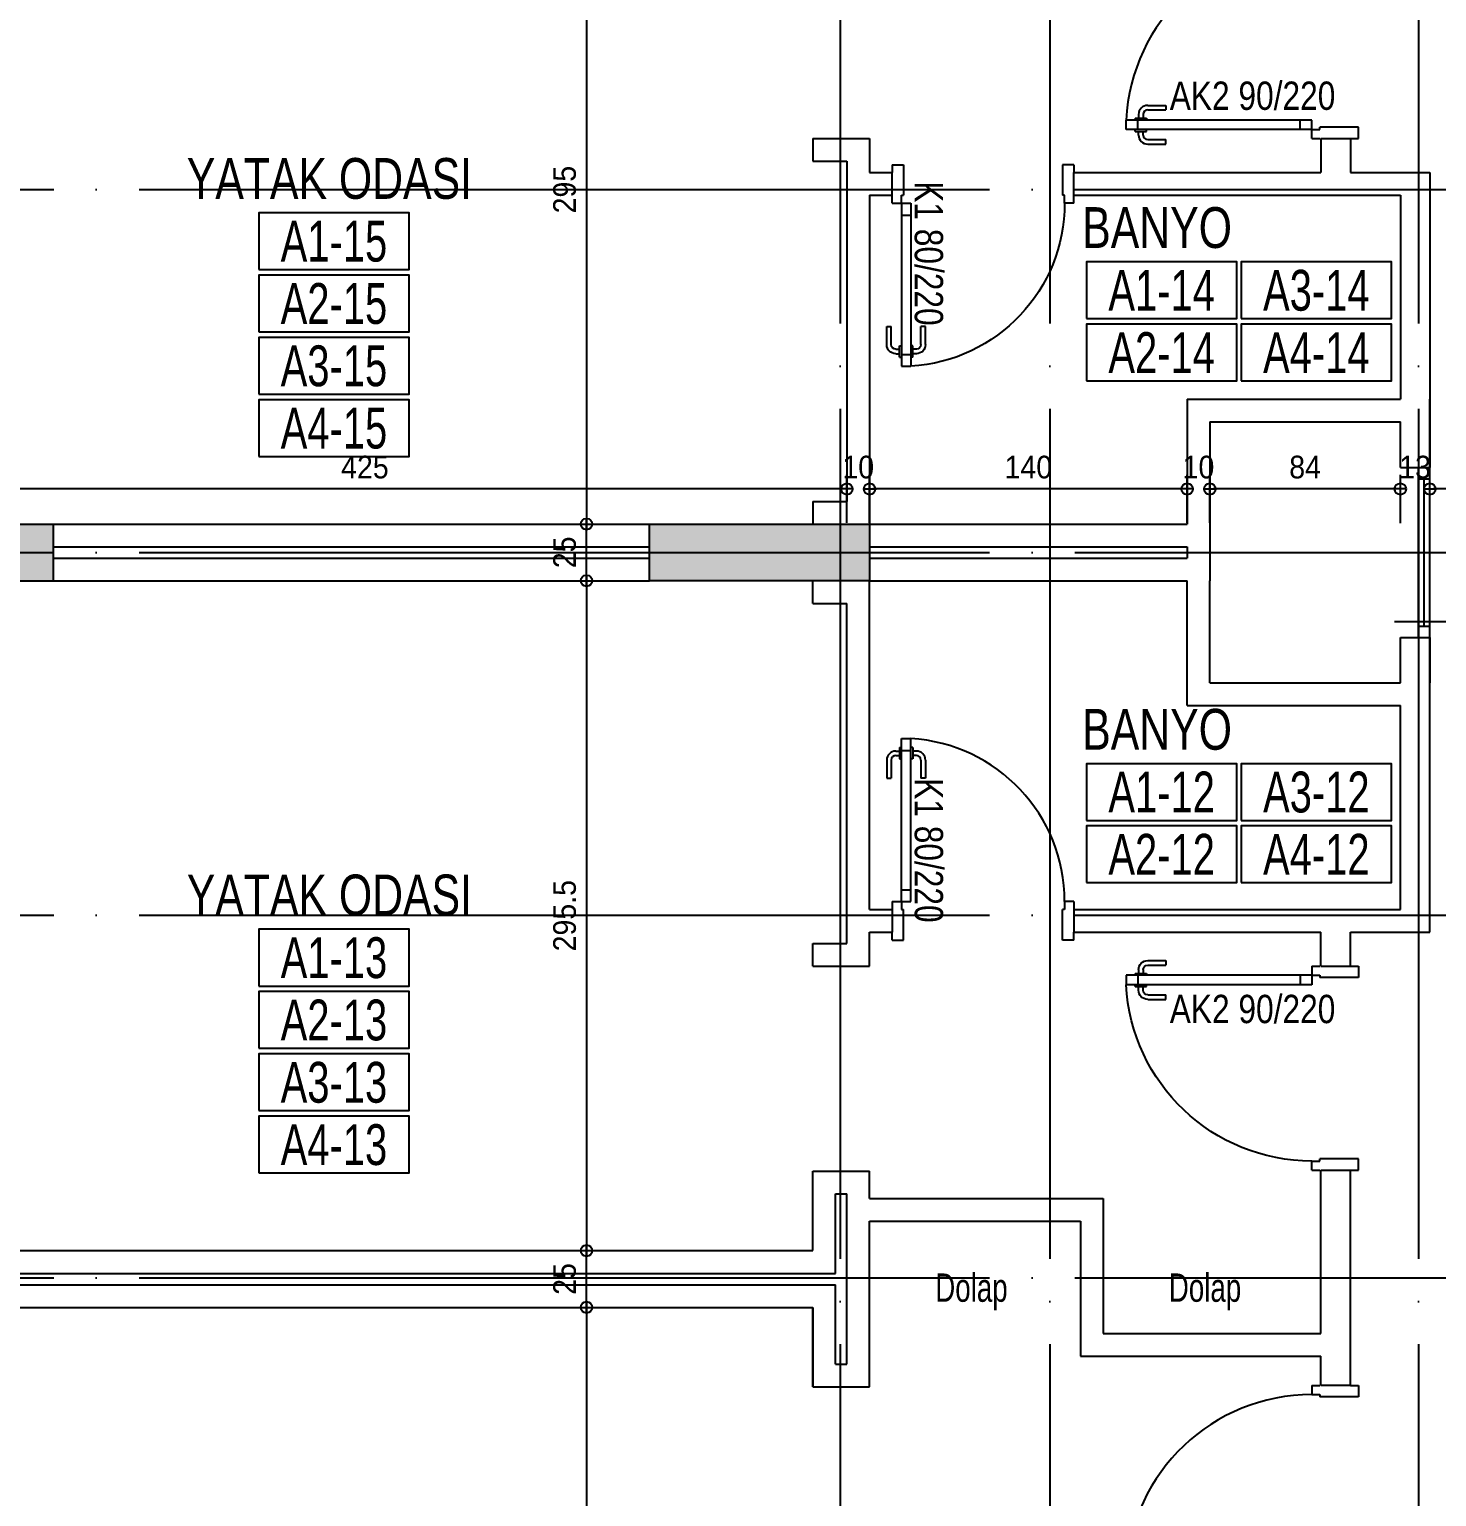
# Model space of a CAD drawing. Extents: x 460786 to 545292, y 30998 to 41694.
# Drawn here: x 469320 to 469941, y 38791 to 39438 of the extents above; entities that cross this region are included whole.
import ezdxf
from ezdxf.enums import TextEntityAlignment as Align

# ---------------------------------------------------------------- set-up
doc = ezdxf.new("R2010")
doc.units = 0
doc.header["$LTSCALE"] = 50
doc.header["$MEASUREMENT"] = 0
doc.header["$PDMODE"] = 35
doc.linetypes.add('DASHDOT', pattern=[5.5, 5, -0.25, 0, -0.25])
doc.layers.get('0').update_dxf_attribs({"linetype": 'CONTINUOUS'})
doc.layers.get('Defpoints').update_dxf_attribs({"linetype": 'CONTINUOUS'})
for name, color, linetype in [('A-Aks Dikey', 12, 'DASHDOT'), ('A-Aks Yatay', 12, 'DASHDOT'), ('A-Betonarme', 6, 'CONTINUOUS'), ('A-Cam', 160, 'CONTINUOUS'), ('A-Duvar', 7, 'CONTINUOUS'), ('A-Kapı', 2, 'CONTINUOUS'), ('A-mahal adi', 1, 'CONTINUOUS'), ('A-mahal no', 4, 'CONTINUOUS'), ('A-Olcu  IC Yatay', 8, 'CONTINUOUS'), ('A-Olcu Ic Dikey', 8, 'CONTINUOUS'), ('A-Poz-Kapı', 4, 'CONTINUOUS'), ('A-Tarama 1', 9, 'CONTINUOUS'), ('A-Yazı 2', 205, 'CONTINUOUS')]:
    doc.layers.add(name, color=color, linetype=linetype)
doc.styles.add('blkan', font='arial.ttf', dxfattribs={"width": 0.9, "height": 12.5})
doc.styles.get("Standard").update_dxf_attribs({"font": 'arial.ttf', "width": 0.9})
doc.dimstyles.new('EXIT', dxfattribs={"dimscale": 50, "dimtxt": 0.23, "dimasz": 0.03, "dimexe": 0.125, "dimexo": 0.5, "dimgap": 0.09, "dimtad": 1, "dimzin": 1, "dimdsep": 46, "dimtxsty": 'Standard', "dimblk": 'TICK', "dimcen": 0.2, "dimadec": 0, "dimazin": 0, "dimtfac": 1, "dimtix": 1, "dimtofl": 0, "dimtmove": 2, "dimatfit": 3, "dimldrblk": 'TICK', "dimfxl": 1, "dimtolj": 1, "dimtzin": 1, "dimarcsym": 0})

# ---------------------------------------------------------------- blocks, each defined once
blk = doc.blocks.new('kapı L 80p 10')
at = {"ltscale": 20}
for p, q in [((3.2, 71.38), (4, 71.38)), ((3.2, 71.38), (3.2, 66.38)), ((4, 75.38), (8.2, 75.38)), ((4, 3.5), (4, 75.38)), ((8.2, 3.5), (8.2, 75.38)), ((9, 71.38), (8.2, 71.38)), ((9, 71.38), (9, 66.38)), ((-2.45, 65.88), (-2.45, 57.88)), ((-0.45, 65.88), (-0.45, 57.88)), ((1.55, 69.88), (3.2, 69.88)), ((1.55, 67.88), (3.2, 67.88)), ((3.2, 66.38), (4, 66.38)), ((3.2, 66.38), (4, 66.38)), ((4, 70.17), (8.2, 70.17)), ((9, 66.38), (8.2, 66.38)), ((10.65, 69.88), (9, 69.88)), ((10.65, 67.88), (9, 67.88)), ((12.65, 65.88), (12.65, 57.88)), ((14.65, 65.88), (14.65, 57.88)), ((-2.45, 57.88), (-0.45, 57.88)), ((14.65, 57.88), (12.65, 57.88)), ((4, 8.71), (8.2, 8.71)), ((0, 3.5), (4, 3.5)), ((0, 3.5), (0, 0)), ((4, 3.5), (8.2, 3.5)), ((4, 3.5), (4, 0)), ((80, 3.5), (76, 3.5)), ((76, 3.5), (76, 0)), ((80, 3.5), (80, 0)), ((4, 0), (5, 0)), ((5, -13.5), (5, 0)), ((75, -13.5), (75, 0)), ((76, 0), (75, 0)), ((0, -13.5), (0, -10)), ((80, -13.5), (80, -10)), ((0, -13.5), (5, -13.5)), ((80, -13.5), (75, -13.5))]:
    blk.add_line(p, q, dxfattribs=at)
blk.add_arc((4, 3.5), 72, 360, 86.65585)
for centre, radius, start, end in [((1.55, 65.88), 4, 90, 180), ((1.55, 65.88), 2, 90, 180), ((10.65, 65.88), 4, 0, 90), ((10.65, 65.88), 2, 0, 90)]:
    blk.add_arc(centre, radius, start, end, dxfattribs=at)
at = {"layer": 'A-Poz-Kapı', "width": 0.8}
blk.add_attdef('POZNO', (30.17, -9.96), '', height=12.5, rotation=90, dxfattribs=at)
blk = doc.blocks.new('kapı L 90p 13.5')
at = {"ltscale": 20}
for p, q in [((4, 80.39), (8.2, 80.39)), ((4, -1.5), (4, 80.39)), ((8.2, -1.5), (8.2, 80.39)), ((1.55, 74.89), (3.2, 74.89)), ((1.55, 72.89), (3.2, 72.89)), ((3.2, 76.39), (4, 76.39)), ((3.2, 76.39), (3.2, 71.39)), ((3.2, 71.39), (4, 71.39)), ((3.2, 71.39), (4, 71.39)), ((4, 75.19), (8.2, 75.19)), ((9, 76.39), (8.2, 76.39)), ((9, 71.39), (8.2, 71.39)), ((9, 76.39), (9, 71.39)), ((10.65, 74.89), (9, 74.89)), ((10.65, 72.89), (9, 72.89)), ((-2.45, 70.89), (-2.45, 62.89)), ((-0.45, 70.89), (-0.45, 62.89)), ((12.65, 70.89), (12.65, 62.89)), ((14.65, 70.89), (14.65, 62.89)), ((-2.45, 62.89), (-0.45, 62.89)), ((14.65, 62.89), (12.65, 62.89)), ((4, 3.71), (8.2, 3.71)), ((0, -1.5), (4, -1.5)), ((0, -1.5), (0, -5)), ((4, -1.5), (8.2, -1.5)), ((4, -1.5), (4, -5)), ((4, -5), (5, -5)), ((5, -22), (5, -5)), ((85, -22), (85, -5)), ((86, -5), (85, -5)), ((90, -1.5), (86, -1.5)), ((86, -1.5), (86, -5)), ((90, -1.5), (90, -5))]:
    blk.add_line(p, q, dxfattribs=at)
for p, q in [((0, -18.5), (0, -22)), ((90, -18.5), (90, -22)), ((0, -22), (5, -22)), ((90, -22), (85, -22))]:
    blk.add_line(p, q)
blk.add_arc((4, -1.5), 82, 0, 87.06405)
for centre, radius, start, end in [((1.55, 70.89), 4, 90, 180), ((1.55, 70.89), 2, 90, 180), ((10.65, 70.89), 4, 0, 90), ((10.65, 70.89), 2, 0, 90)]:
    blk.add_arc(centre, radius, start, end, dxfattribs=at)
at = {"layer": 'A-Poz-Kapı', "width": 0.8}
blk.add_attdef('POZNO', (25, -18.46), '', height=12.5, rotation=90, dxfattribs=at)
blk = doc.blocks.new('mahal adı')
at = {"layer": 'A-mahal no'}
blk.add_lwpolyline([(-75.6, -73.4), (89.9, -73.4), (89.9, -10.9), (-75.6, -10.9)], close=True, dxfattribs=at)
at = {"layer": 'A-mahal adi', "width": 0.75}
for p in [(2.1, 88.8), (2.1, 27)]:
    blk.add_attdef('MAHALADI', text='', height=45, dxfattribs=at).set_placement(p, align=Align.MIDDLE_CENTER)
at = {"layer": 'A-mahal no', "width": 0.7}
blk.add_attdef('MAHALNO', text='', height=45, dxfattribs=at).set_placement((7.1, -42.1), align=Align.MIDDLE_CENTER)
blk = doc.blocks.new('TICK', base_point=(53.7, 38.06))
blk.add_line((55.37, 38.06), (52.04, 38.06))
blk.add_circle((53.7, 38.06), 1.67)
blk = doc.blocks.new('*D807')
at = {"layer": 'A-Olcu Ic Dikey', "color": 0, "lineweight": -2, "transparency": 16777216}
for p, q in [((469550.7444, 39515.00245), (469571.9944, 39515.00245)), ((469565.7444, 39513.50245), (469565.7444, 39221.50245)), ((469550.7444, 39220.00245), (469571.9944, 39220.00245))]:
    blk.add_line(p, q, dxfattribs=at)
at = {"layer": 'Defpoints', "color": 0, "transparency": 16777216}
for p in [(469525.7444, 39515.00245), (469525.7444, 39220.00245), (469565.7444, 39220.00245)]:
    blk.add_point(p, dxfattribs=at)
at = {"layer": 'A-Olcu Ic Dikey', "color": 0, "lineweight": -2, "transparency": 16777216, "xscale": 1.5, "yscale": 1.5, "zscale": 1.5}
for p, rotation in [((469565.7444, 39515.00245), 90), ((469565.7444, 39220.00245), 270)]:
    blk.add_blockref('TICK', p, dxfattribs=dict(at, rotation=rotation))
at = {"layer": 'A-Olcu Ic Dikey', "color": 0, "transparency": 16777216, "insert": (469556.13867, 39367.50245), "char_height": 10, "attachment_point": 5, "rotation": 90}
blk.add_mtext('\\A1;295', dxfattribs=at)
blk = doc.blocks.new('*D808')
at = {"layer": 'A-Olcu Ic Dikey', "color": 0, "lineweight": -2, "transparency": 16777216}
for p, q in [((469550.7444, 39220.00245), (469571.9944, 39220.00245)), ((469565.7444, 39196.50245), (469565.7444, 39218.50245)), ((469550.7444, 39195.00245), (469571.9944, 39195.00245))]:
    blk.add_line(p, q, dxfattribs=at)
at = {"layer": 'Defpoints', "color": 0, "transparency": 16777216}
for p in [(469525.7444, 39220.00245), (469565.7444, 39220.00245), (469525.7444, 39195.00245)]:
    blk.add_point(p, dxfattribs=at)
at = {"layer": 'A-Olcu Ic Dikey', "color": 0, "lineweight": -2, "transparency": 16777216, "xscale": 1.5, "yscale": 1.5, "zscale": 1.5}
for p, rotation in [((469565.7444, 39220.00245), 90), ((469565.7444, 39195.00245), 270)]:
    blk.add_blockref('TICK', p, dxfattribs=dict(at, rotation=rotation))
at = {"layer": 'A-Olcu Ic Dikey', "color": 0, "transparency": 16777216, "insert": (469556.13867, 39207.50245), "char_height": 10, "attachment_point": 5, "rotation": 90}
blk.add_mtext('\\A1;25', dxfattribs=at)
blk = doc.blocks.new('*D809')
at = {"layer": 'A-Olcu Ic Dikey', "color": 0, "lineweight": -2, "transparency": 16777216}
for p, q in [((469550.7444, 39195.00245), (469571.9944, 39195.00245)), ((469565.7444, 39193.50245), (469565.7444, 38901.00245)), ((469550.7444, 38899.50245), (469571.9944, 38899.50245))]:
    blk.add_line(p, q, dxfattribs=at)
at = {"layer": 'Defpoints', "color": 0, "transparency": 16777216}
for p in [(469525.7444, 39195.00245), (469525.7444, 38899.50245), (469565.7444, 38899.50245)]:
    blk.add_point(p, dxfattribs=at)
at = {"layer": 'A-Olcu Ic Dikey', "color": 0, "lineweight": -2, "transparency": 16777216, "xscale": 1.5, "yscale": 1.5, "zscale": 1.5}
for p, rotation in [((469565.7444, 39195.00245), 90), ((469565.7444, 38899.50245), 270)]:
    blk.add_blockref('TICK', p, dxfattribs=dict(at, rotation=rotation))
at = {"layer": 'A-Olcu Ic Dikey', "color": 0, "transparency": 16777216, "insert": (469556.13867, 39047.25245), "char_height": 10, "attachment_point": 5, "rotation": 90}
blk.add_mtext('\\A1;295.5', dxfattribs=at)
blk = doc.blocks.new('*D810')
at = {"layer": 'A-Olcu Ic Dikey', "color": 0, "lineweight": -2, "transparency": 16777216}
for p, q in [((469550.7444, 38899.50245), (469571.9944, 38899.50245)), ((469565.7444, 38876.00245), (469565.7444, 38898.00245)), ((469550.7444, 38874.50245), (469571.9944, 38874.50245))]:
    blk.add_line(p, q, dxfattribs=at)
at = {"layer": 'Defpoints', "color": 0, "transparency": 16777216}
for p in [(469525.7444, 38899.50245), (469565.7444, 38899.50245), (469525.7444, 38874.50245)]:
    blk.add_point(p, dxfattribs=at)
at = {"layer": 'A-Olcu Ic Dikey', "color": 0, "lineweight": -2, "transparency": 16777216, "xscale": 1.5, "yscale": 1.5, "zscale": 1.5}
for p, rotation in [((469565.7444, 38899.50245), 90), ((469565.7444, 38874.50245), 270)]:
    blk.add_blockref('TICK', p, dxfattribs=dict(at, rotation=rotation))
at = {"layer": 'A-Olcu Ic Dikey', "color": 0, "transparency": 16777216, "insert": (469556.13867, 38887.00245), "char_height": 10, "attachment_point": 5, "rotation": 90}
blk.add_mtext('\\A1;25', dxfattribs=at)
blk = doc.blocks.new('*D752')
at = {"layer": 'A-Olcu Ic Dikey', "color": 0, "lineweight": -2, "transparency": 16777216}
for p, q in [((469550.7444, 38874.50245), (469571.9944, 38874.50245)), ((469565.7444, 38873.00245), (469565.7444, 38581.00245)), ((469550.7444, 38579.50245), (469571.9944, 38579.50245))]:
    blk.add_line(p, q, dxfattribs=at)
at = {"layer": 'Defpoints', "color": 0, "transparency": 16777216}
for p in [(469525.7444, 38874.50245), (469525.7444, 38579.50245), (469565.7444, 38579.50245)]:
    blk.add_point(p, dxfattribs=at)
at = {"layer": 'A-Olcu Ic Dikey', "color": 0, "lineweight": -2, "transparency": 16777216, "xscale": 1.5, "yscale": 1.5, "zscale": 1.5}
for p, rotation in [((469565.7444, 38874.50245), 90), ((469565.7444, 38579.50245), 270)]:
    blk.add_blockref('TICK', p, dxfattribs=dict(at, rotation=rotation))
at = {"layer": 'A-Olcu Ic Dikey', "color": 0, "transparency": 16777216, "insert": (469556.13867, 38727.00245), "char_height": 10, "attachment_point": 5, "rotation": 90}
blk.add_mtext('\\A1;295', dxfattribs=at)
blk = doc.blocks.new('*D773')
at = {"layer": 'A-Olcu  IC Yatay', "color": 0, "lineweight": -2, "transparency": 16777216}
for p, q in [((469937.57, 39220.45), (469937.57, 39241.7)), ((470090.57, 39220.45), (470090.57, 39241.7)), ((470089.07, 39235.45), (469939.07, 39235.45))]:
    blk.add_line(p, q, dxfattribs=at)
at = {"layer": 'Defpoints', "color": 0, "transparency": 16777216}
for p in [(469937.57, 39235.45), (469937.57, 39195.45), (470090.57, 39195.45)]:
    blk.add_point(p, dxfattribs=at)
at = {"layer": 'A-Olcu  IC Yatay', "color": 0, "lineweight": -2, "transparency": 16777216, "xscale": 1.5, "yscale": 1.5, "zscale": 1.5}
for p, rotation in [((469937.57, 39235.45), 180.0000000000327), ((470090.57, 39235.45), 3.269384762916161e-11)]:
    blk.add_blockref('TICK', p, dxfattribs=dict(at, rotation=rotation))
at = {"layer": 'A-Olcu  IC Yatay', "color": 0, "transparency": 16777216, "insert": (470014.07, 39245.06), "char_height": 10, "attachment_point": 5}
blk.add_mtext('\\A1;153', dxfattribs=at)
blk = doc.blocks.new('*D774')
at = {"layer": 'A-Olcu  IC Yatay', "color": 0, "lineweight": -2, "transparency": 16777216}
for p, q in [((469924.57, 39220.45), (469924.57, 39241.7)), ((469937.57, 39220.45), (469937.57, 39241.7)), ((469923.07, 39235.45), (469921.57, 39235.45)), ((469939.07, 39235.45), (469940.57, 39235.45))]:
    blk.add_line(p, q, dxfattribs=at)
at = {"layer": 'Defpoints', "color": 0, "transparency": 16777216}
for p in [(469937.57, 39235.45), (469924.57, 39195.45), (469937.57, 39195.45)]:
    blk.add_point(p, dxfattribs=at)
at = {"layer": 'A-Olcu  IC Yatay', "color": 0, "lineweight": -2, "transparency": 16777216, "xscale": 1.5, "yscale": 1.5, "zscale": 1.5}
blk.add_blockref('TICK', (469924.57, 39235.45), dxfattribs=at)
at = {"layer": 'A-Olcu  IC Yatay', "color": 0, "lineweight": -2, "transparency": 16777216, "xscale": 1.5, "yscale": 1.5, "zscale": 1.5, "rotation": 180}
blk.add_blockref('TICK', (469937.57, 39235.45), dxfattribs=at)
at = {"layer": 'A-Olcu  IC Yatay', "color": 0, "transparency": 16777216, "insert": (469931.07, 39245.06), "char_height": 10, "attachment_point": 5}
blk.add_mtext('\\A1;13', dxfattribs=at)
blk = doc.blocks.new('*D775')
at = {"layer": 'A-Olcu  IC Yatay', "color": 0, "lineweight": -2, "transparency": 16777216}
for p, q in [((469840.5746, 39220.4521), (469840.5746, 39241.7021)), ((469924.5746, 39220.4521), (469924.5746, 39241.7021)), ((469923.0746, 39235.4521), (469842.0746, 39235.4521))]:
    blk.add_line(p, q, dxfattribs=at)
at = {"layer": 'Defpoints', "color": 0, "transparency": 16777216}
for p in [(469840.5746, 39235.4521), (469840.5746, 39195.4521), (469924.5746, 39195.4521)]:
    blk.add_point(p, dxfattribs=at)
at = {"layer": 'A-Olcu  IC Yatay', "color": 0, "lineweight": -2, "transparency": 16777216, "xscale": 1.5, "yscale": 1.5, "zscale": 1.5}
for p, rotation in [((469840.5746, 39235.4521), 180.0000000000248), ((469924.5746, 39235.4521), 2.478017790963349e-11)]:
    blk.add_blockref('TICK', p, dxfattribs=dict(at, rotation=rotation))
at = {"layer": 'A-Olcu  IC Yatay', "color": 0, "transparency": 16777216, "insert": (469882.5746, 39245.05783), "char_height": 10, "attachment_point": 5}
blk.add_mtext('\\A1;84', dxfattribs=at)
blk = doc.blocks.new('*D776')
at = {"layer": 'A-Olcu  IC Yatay', "color": 0, "lineweight": -2, "transparency": 16777216}
for p, q in [((469830.5746, 39220.4521), (469830.5746, 39241.7021)), ((469840.5746, 39220.4521), (469840.5746, 39241.7021)), ((469829.0746, 39235.4521), (469827.5746, 39235.4521)), ((469842.0746, 39235.4521), (469843.5746, 39235.4521))]:
    blk.add_line(p, q, dxfattribs=at)
at = {"layer": 'Defpoints', "color": 0, "transparency": 16777216}
for p in [(469840.5746, 39235.4521), (469830.5746, 39195.4521), (469840.5746, 39195.4521)]:
    blk.add_point(p, dxfattribs=at)
at = {"layer": 'A-Olcu  IC Yatay', "color": 0, "lineweight": -2, "transparency": 16777216, "xscale": 1.5, "yscale": 1.5, "zscale": 1.5}
blk.add_blockref('TICK', (469830.5746, 39235.4521), dxfattribs=at)
at = {"layer": 'A-Olcu  IC Yatay', "color": 0, "lineweight": -2, "transparency": 16777216, "xscale": 1.5, "yscale": 1.5, "zscale": 1.5, "rotation": 180}
blk.add_blockref('TICK', (469840.5746, 39235.4521), dxfattribs=at)
at = {"layer": 'A-Olcu  IC Yatay', "color": 0, "transparency": 16777216, "insert": (469835.5746, 39245.05783), "char_height": 10, "attachment_point": 5}
blk.add_mtext('\\A1;10', dxfattribs=at)
blk = doc.blocks.new('*D777')
at = {"layer": 'A-Olcu  IC Yatay', "color": 0, "lineweight": -2, "transparency": 16777216}
for p, q in [((469690.5746, 39220.4521), (469690.5746, 39241.7021)), ((469830.5746, 39220.4521), (469830.5746, 39241.7021)), ((469829.0746, 39235.4521), (469692.0746, 39235.4521))]:
    blk.add_line(p, q, dxfattribs=at)
at = {"layer": 'Defpoints', "color": 0, "transparency": 16777216}
for p in [(469690.5746, 39235.4521), (469690.5746, 39195.4521), (469830.5746, 39195.4521)]:
    blk.add_point(p, dxfattribs=at)
at = {"layer": 'A-Olcu  IC Yatay', "color": 0, "lineweight": -2, "transparency": 16777216, "xscale": 1.5, "yscale": 1.5, "zscale": 1.5}
for p, rotation in [((469690.5746, 39235.4521), 180.0000000006254), ((469830.5746, 39235.4521), 6.253397799582672e-10)]:
    blk.add_blockref('TICK', p, dxfattribs=dict(at, rotation=rotation))
at = {"layer": 'A-Olcu  IC Yatay', "color": 0, "transparency": 16777216, "insert": (469760.5746, 39245.05783), "char_height": 10, "attachment_point": 5}
blk.add_mtext('\\A1;140', dxfattribs=at)
blk = doc.blocks.new('*D778')
at = {"layer": 'A-Olcu  IC Yatay', "color": 0, "lineweight": -2, "transparency": 16777216}
for p, q in [((469680.5746, 39220.4521), (469680.5746, 39241.7021)), ((469690.5746, 39220.4521), (469690.5746, 39241.7021)), ((469679.0746, 39235.4521), (469677.5746, 39235.4521)), ((469692.0746, 39235.4521), (469693.5746, 39235.4521))]:
    blk.add_line(p, q, dxfattribs=at)
at = {"layer": 'Defpoints', "color": 0, "transparency": 16777216}
for p in [(469690.5746, 39235.4521), (469680.5746, 39195.4521), (469690.5746, 39195.4521)]:
    blk.add_point(p, dxfattribs=at)
at = {"layer": 'A-Olcu  IC Yatay', "color": 0, "lineweight": -2, "transparency": 16777216, "xscale": 1.5, "yscale": 1.5, "zscale": 1.5}
blk.add_blockref('TICK', (469680.5746, 39235.4521), dxfattribs=at)
at = {"layer": 'A-Olcu  IC Yatay', "color": 0, "lineweight": -2, "transparency": 16777216, "xscale": 1.5, "yscale": 1.5, "zscale": 1.5, "rotation": 180}
blk.add_blockref('TICK', (469690.5746, 39235.4521), dxfattribs=at)
at = {"layer": 'A-Olcu  IC Yatay', "color": 0, "transparency": 16777216, "insert": (469685.5746, 39245.05783), "char_height": 10, "attachment_point": 5}
blk.add_mtext('\\A1;10', dxfattribs=at)
blk = doc.blocks.new('*D779')
at = {"layer": 'A-Olcu  IC Yatay', "color": 0, "lineweight": -2, "transparency": 16777216}
for p, q in [((469255.5746, 39220.4521), (469255.5746, 39241.7021)), ((469680.5746, 39220.4521), (469680.5746, 39241.7021)), ((469679.0746, 39235.4521), (469257.0746, 39235.4521))]:
    blk.add_line(p, q, dxfattribs=at)
at = {"layer": 'Defpoints', "color": 0, "transparency": 16777216}
for p in [(469255.5746, 39235.4521), (469255.5746, 39195.4521), (469680.5746, 39195.4521)]:
    blk.add_point(p, dxfattribs=at)
at = {"layer": 'A-Olcu  IC Yatay', "color": 0, "lineweight": -2, "transparency": 16777216, "xscale": 1.5, "yscale": 1.5, "zscale": 1.5}
for p, rotation in [((469255.5746, 39235.4521), 180.0000000005827), ((469680.5746, 39235.4521), 5.826539251074792e-10)]:
    blk.add_blockref('TICK', p, dxfattribs=dict(at, rotation=rotation))
at = {"layer": 'A-Olcu  IC Yatay', "color": 0, "transparency": 16777216, "insert": (469468.0746, 39245.05783), "char_height": 10, "attachment_point": 5}
blk.add_mtext('\\A1;425', dxfattribs=at)

msp = doc.modelspace()

# ---------------------------------------------------------------- hatches: boundary and pattern name
at = {"layer": 'A-Tarama 1'}
h = msp.add_hatch(dxfattribs=at)
h.set_pattern_fill('ANSI33', color=256, scale=30, angle=180, style=0)
h.set_pattern_definition([(225, (3956.983, -2e-09), (5.30330086, -5.30330086), []), (225, (3951.68, -2e-09), (5.30330086, -5.30330086), [3.75, -1.875])])
h.paths.add_polyline_path([(469255.57, 40179.5), (469180.57, 40179.5), (469180.57, 40154.5), (469255.57, 40154.5)])
h.paths.add_polyline_path([(469205.57, 40474.5), (469330.57, 40474.5), (469330.57, 40499.5), (469180.57, 40499.5), (469180.57, 40392.5), (469205.57, 40392.5)])
h.paths.add_polyline_path([(469690.57, 40499.5), (469593.57, 40499.5), (469593.57, 40474.5), (469690.57, 40474.5)])
h.paths.add_polyline_path([(469945.57, 40499.5), (469920.57, 40499.5), (469920.57, 40371.5), (469945.57, 40371.5)])
h.paths.add_polyline_path([(469690.57, 39860), (469593.57, 39860), (469593.57, 39835), (469690.57, 39835)])
h.paths.add_polyline_path([(469330.57, 39860), (469230.57, 39860), (469230.57, 39835), (469330.57, 39835)])
h.paths.add_polyline_path([(469330.57, 39220), (469230.57, 39220), (469230.57, 39195), (469330.57, 39195)])
h.paths.add_polyline_path([(469690.57, 39220), (469593.57, 39220), (469593.57, 39195), (469690.57, 39195)])
h.paths.add_polyline_path([(469255.57, 38899.5), (469180.57, 38899.5), (469180.57, 38874.5), (469205.57, 38874.5), (469255.57, 38874.5)])
h.paths.add_polyline_path([(469330.57, 38579.5), (469205.57, 38579.5), (469205.57, 38654.5), (469180.57, 38654.5), (469180.57, 38554.5), (469330.57, 38554.5)])
h.paths.add_polyline_path([(469783.57, 38579.5), (469593.57, 38579.5), (469593.57, 38554.5), (469783.57, 38554.5)])
h.paths.add_polyline_path([(470103.57, 38099.5), (469758.57, 38099.5), (469758.57, 38074.5), (470103.57, 38074.5)])
h.paths.add_polyline_path([(469783.57, 38322.5), (469758.57, 38322.5), (469758.57, 38222.5), (469783.57, 38222.5)])
h.paths.add_polyline_path([(470185.57, 38247.5), (470103.57, 38247.5), (470103.57, 38322.5), (470078.57, 38322.5), (470078.57, 38222.5), (470185.57, 38222.5)])
h.paths.add_polyline_path([(470103.57, 38682.5), (470078.57, 38682.5), (470078.57, 38554.5), (470103.57, 38554.5)])
h.paths.add_polyline_path([(470430.57, 38114.5), (470390.57, 38114.5), (470390.57, 38074.5), (470430.57, 38074.5)])
h.paths.add_polyline_path([(470750.57, 38114.5), (470710.57, 38114.5), (470710.57, 38074.5), (470750.57, 38074.5)])
h.paths.add_polyline_path([(470742.57, 38322.5), (470717.57, 38322.5), (470717.57, 38222.5), (470742.57, 38222.5)])
h.paths.add_polyline_path([(470742.57, 38682.5), (470717.57, 38682.5), (470717.57, 38554.5), (470742.57, 38554.5)])
h.paths.add_polyline_path([(471383.57, 38682.5), (471358.57, 38682.5), (471358.57, 38554.5), (471383.57, 38554.5)])
h.paths.add_polyline_path([(471383.57, 38322.5), (471358.57, 38322.5), (471358.57, 38222.5), (471383.57, 38222.5)])
h.paths.add_polyline_path([(471383.57, 38114.5), (471350.57, 38114.5), (471350.57, 38074.5), (471383.57, 38074.5)])
h.paths.add_polyline_path([(471070.57, 38114.5), (471030.57, 38114.5), (471030.57, 38074.5), (471070.57, 38074.5)])
h.paths.add_polyline_path([(471426.57, 38746.5), (471393.57, 38746.5), (471393.57, 38706.5), (471426.57, 38706.5)])
h.paths.add_polyline_path([(471426.57, 39066.5), (471393.57, 39066.5), (471393.57, 39026.5), (471426.57, 39026.5)])
h.paths.add_polyline_path([(471383.57, 39066.5), (471358.57, 39066.5), (471193.57, 39066.5), (471193.57, 39041.5), (471343.57, 39041.5), (471343.57, 39026.5), (471383.57, 39026.5)])
h.paths.add_polyline_path([(470423.57, 39066.5), (470078.57, 39066.5), (470078.57, 39041.5), (470423.57, 39041.5)])
h.paths.add_polyline_path([(470751.57, 39081.5), (470711.57, 39081.5), (470711.57, 39041.5), (470751.57, 39041.5)])
h.paths.add_polyline_path([(470438.57, 39406.5), (470398.57, 39406.5), (470398.57, 39366.5), (470438.57, 39366.5)])
h.paths.add_polyline_path([(470103.57, 39406.5), (470063.57, 39406.5), (470063.57, 39366.5), (470103.57, 39366.5)])
h.paths.add_polyline_path([(470103.57, 39686.5), (470063.57, 39686.5), (470063.57, 39646.5), (470103.57, 39646.5)])
h.paths.add_polyline_path([(470103.57, 39862.5), (470103.57, 40011.5), (470078.57, 40011.5), (470078.57, 39832.5), (470103.57, 39832.5)])
h.paths.add_polyline_path([(470423.57, 40011.5), (470398.57, 40011.5), (470398.57, 39832.5), (470423.57, 39832.5)])
h.paths.add_polyline_path([(470438.57, 39686.5), (470398.57, 39686.5), (470398.57, 39646.5), (470438.57, 39646.5)])
h.paths.add_polyline_path([(470751.57, 40011.5), (470711.57, 40011.5), (470711.57, 39971.5), (470751.57, 39971.5)])
h.paths.add_polyline_path([(471383.57, 40026.5), (471343.57, 40026.5), (471343.57, 40011.5), (471193.57, 40011.5), (471193.57, 39986.5), (471383.57, 39986.5)])
h.paths.add_polyline_path([(471426.57, 40026.5), (471393.57, 40026.5), (471393.57, 39986.5), (471426.57, 39986.5)])
h.paths.add_polyline_path([(471383.57, 40507.5), (471358.57, 40507.5), (471358.57, 40371.5), (471383.57, 40371.5)])
h.paths.add_polyline_path([(471383.57, 40831.5), (471275.57, 40831.5), (471275.57, 40806.5), (471358.57, 40806.5), (471358.57, 40727.5), (471383.57, 40727.5)])
h.paths.add_polyline_path([(471383.57, 40978.5), (471351.57, 40978.5), (471351.57, 40938.5), (471383.57, 40938.5)])
h.paths.add_polyline_path([(471425.57, 40978.5), (471393.57, 40978.5), (471393.57, 40938.5), (471425.57, 40938.5)])
h.paths.add_polyline_path([(471071.57, 40978.5), (471031.57, 40978.5), (471031.57, 40938.5), (471071.57, 40938.5)])
h.paths.add_polyline_path([(470751.57, 40978.5), (470711.57, 40978.5), (470711.57, 40938.5), (470751.57, 40938.5)])
h.paths.add_polyline_path([(470743.57, 40831.5), (470718.57, 40831.5), (470718.57, 40727.5), (470743.57, 40727.5)])
h.paths.add_polyline_path([(470743.57, 40495.5), (470718.57, 40495.5), (470718.57, 40384.5), (470718.57, 40371.5), (470743.57, 40371.5)])
h.paths.add_polyline_path([(470103.57, 40507.5), (470078.57, 40507.5), (470078.57, 40371.5), (470103.57, 40371.5)])
h.paths.add_polyline_path([(470186.57, 40831.5), (470078.57, 40831.5), (470078.57, 40727.5), (470103.57, 40727.5), (470103.57, 40806.5), (470186.57, 40806.5)])
h.paths.add_polyline_path([(470111.57, 40978.5), (470078.57, 40978.5), (470078.57, 40938.5), (470111.57, 40938.5)])
h.paths.add_polyline_path([(470431.57, 40978.5), (470391.57, 40978.5), (470391.57, 40938.5), (470431.57, 40938.5)])

# ---------------------------------------------------------------- linework, layer by layer
at = {"layer": 'A-Aks Dikey', "ltscale": 1.5}
for p, q in [((469677.57, 41333.83), (469677.57, 37667.36)), ((469770.07, 41333.83), (469770.07, 37667.36)), ((469932.57, 41333.83), (469932.57, 37667.36))]:
    msp.add_line(p, q, dxfattribs=at)
at = {"layer": 'A-Aks Yatay', "ltscale": 1.5}
for p, q in [((468955.88, 39367.5), (471794.29, 39367.5)), ((468955.88, 39207.5), (471794.29, 39207.5)), ((468955.88, 39047.5), (471794.29, 39047.5)), ((468955.88, 38887.5), (471794.29, 38887.5))]:
    msp.add_line(p, q, dxfattribs=at)
at = {"layer": 'A-Betonarme'}
for p, q in [((469230.57, 39220), (469330.57, 39220)), ((469330.57, 39220), (469330.57, 39195)), ((469230.57, 39195), (469330.57, 39195))]:
    msp.add_line(p, q, dxfattribs=at)
msp.add_lwpolyline([(469593.57, 39220), (469690.57, 39220), (469690.57, 39195), (469593.57, 39195)], close=True, dxfattribs=at)
at = {"layer": 'A-Cam'}
for p, q in [((469932.57, 39170), (469932.57, 39245)), ((469932.57, 39240), (469937.57, 39240)), ((469935.07, 39175), (469935.07, 39240)), ((469937.57, 39170), (469937.57, 39245)), ((469932.57, 39175), (469937.57, 39175))]:
    msp.add_line(p, q, dxfattribs=at)
at = {"layer": 'A-Duvar'}
for p, q in [((469665.57, 39390), (469665.57, 39380)), ((469665.57, 39390), (469690.57, 39390)), ((469690.57, 39390), (469690.57, 39375)), ((469889.57, 39390), (469902.57, 39390)), ((469889.57, 39390), (469889.57, 39375)), ((469902.57, 39390), (469902.57, 39375)), ((469665.57, 39380), (469680.57, 39380)), ((469680.57, 39380), (469680.57, 39230)), ((469690.57, 39375), (469700.57, 39375)), ((469700.57, 39365), (469700.57, 39375)), ((469780.57, 39375), (469889.57, 39375)), ((469780.57, 39365), (469780.57, 39375)), ((469902.57, 39375), (469937.57, 39375)), ((469937.57, 39375), (469937.57, 39245)), ((469690.57, 39365), (469690.57, 39220)), ((469690.57, 39365), (469700.57, 39365)), ((469780.57, 39365), (469924.57, 39365)), ((469924.57, 39365), (469924.57, 39275)), ((469830.57, 39275), (469830.57, 39220)), ((469830.57, 39275), (469924.57, 39275)), ((469937.57, 39245), (469937.57, 39275)), ((469840.57, 39265), (469840.57, 39195)), ((469840.57, 39265), (469924.57, 39265)), ((469924.57, 39245), (469924.57, 39265)), ((469937.57, 39245), (469937.57, 39265)), ((469924.57, 39245), (469937.57, 39245)), ((469665.57, 39230), (469665.57, 39220)), ((469665.57, 39230), (469680.57, 39230)), ((469330.57, 39220), (469593.57, 39220)), ((469690.57, 39220), (469830.57, 39220)), ((469330.57, 39210), (469593.57, 39210)), ((469690.57, 39210), (469830.57, 39210)), ((469830.57, 39210), (469830.57, 39205)), ((469330.57, 39205), (469593.57, 39205)), ((469690.57, 39205), (469830.57, 39205)), ((469330.57, 39195), (469593.57, 39195)), ((469665.57, 39185), (469665.57, 39195)), ((469690.57, 39050), (469690.57, 39195)), ((469690.57, 39195), (469830.57, 39195)), ((469830.57, 39140), (469830.57, 39195)), ((469840.57, 39150), (469840.57, 39195)), ((469665.57, 39185), (469680.57, 39185)), ((469680.57, 39035), (469680.57, 39185)), ((469924.57, 39150), (469924.57, 39170)), ((469924.57, 39170), (469937.57, 39170)), ((469937.57, 39040), (469937.57, 39170)), ((469937.57, 39140), (469937.57, 39170)), ((469937.57, 39170), (469937.57, 39150)), ((469840.57, 39150), (469924.57, 39150)), ((469830.57, 39140), (469924.57, 39140)), ((469924.57, 39050), (469924.57, 39140)), ((469690.57, 39050), (469700.57, 39050)), ((469700.57, 39050), (469700.57, 39040)), ((469780.57, 39050), (469924.57, 39050)), ((469780.57, 39050), (469780.57, 39040)), ((469690.57, 39025), (469690.57, 39040)), ((469690.57, 39040), (469700.57, 39040)), ((469780.57, 39040), (469889.57, 39040)), ((469889.57, 39025), (469889.57, 39040)), ((469902.57, 39040), (469937.57, 39040)), ((469902.57, 39025), (469902.57, 39040)), ((469665.57, 39025), (469665.57, 39035)), ((469665.57, 39035), (469680.57, 39035)), ((469665.57, 39025), (469690.57, 39025)), ((469889.57, 39025), (469902.57, 39025)), ((469889.57, 38935), (469902.57, 38935)), ((469889.57, 38863), (469889.57, 38935)), ((469902.57, 38840), (469902.57, 38935)), ((469665.57, 38899.5), (469665.57, 38934.5)), ((469665.57, 38934.5), (469690.57, 38934.5)), ((469690.57, 38922.5), (469690.57, 38934.5)), ((469675.57, 38889.5), (469675.57, 38924.5)), ((469675.57, 38924.5), (469680.57, 38924.5)), ((469680.57, 38849.5), (469680.57, 38924.5)), ((469690.57, 38922.5), (469793.57, 38922.5)), ((469793.57, 38922.5), (469793.57, 38863)), ((469690.57, 38839.5), (469690.57, 38912.5)), ((469690.57, 38912.5), (469783.57, 38912.5)), ((469783.57, 38912.5), (469783.57, 38853)), ((469255.57, 38899.5), (469665.57, 38899.5)), ((469255.57, 38889.5), (469675.57, 38889.5)), ((469255.57, 38884.5), (469675.57, 38884.5)), ((469675.57, 38849.5), (469675.57, 38884.5)), ((469255.57, 38874.5), (469665.57, 38874.5)), ((469665.57, 38839.5), (469665.57, 38874.5)), ((469665.57, 38874.5), (469665.57, 38839.5)), ((469793.57, 38863), (469889.57, 38863)), ((469783.57, 38853), (469889.57, 38853)), ((469889.57, 38840), (469889.57, 38853)), ((469675.57, 38849.5), (469680.57, 38849.5)), ((469665.57, 38839.5), (469690.57, 38839.5)), ((469902.57, 38840), (469889.57, 38840))]:
    msp.add_line(p, q, dxfattribs=at)
at = {"layer": 'A-mahal no'}
for points in [[(469421.32, 39304.77), (469487.52, 39304.77), (469487.52, 39329.77), (469421.32, 39329.77)], [(469854.44, 39310.6), (469920.64, 39310.6), (469920.64, 39335.6), (469854.44, 39335.6)], [(469786.24, 39283.12), (469852.44, 39283.12), (469852.44, 39308.12), (469786.24, 39308.12)], [(469854.44, 39283.12), (469920.64, 39283.12), (469920.64, 39308.12), (469854.44, 39308.12)], [(469421.32, 39277.28), (469487.52, 39277.28), (469487.52, 39302.28), (469421.32, 39302.28)], [(469421.32, 39249.8), (469487.52, 39249.8), (469487.52, 39274.8), (469421.32, 39274.8)], [(469854.44, 39089.3), (469920.64, 39089.3), (469920.64, 39114.3), (469854.44, 39114.3)], [(469786.24, 39061.82), (469852.44, 39061.82), (469852.44, 39086.81), (469786.24, 39086.81)], [(469854.44, 39061.82), (469920.64, 39061.82), (469920.64, 39086.81), (469854.44, 39086.81)], [(469421.32, 38988.75), (469487.52, 38988.75), (469487.52, 39013.75), (469421.32, 39013.75)], [(469421.32, 38961.27), (469487.52, 38961.27), (469487.52, 38986.27), (469421.32, 38986.27)], [(469421.32, 38933.79), (469487.52, 38933.79), (469487.52, 38958.78), (469421.32, 38958.78)]]:
    msp.add_lwpolyline(points, close=True, dxfattribs=at)
at = {"layer": 'A-Yazı 2'}
msp.add_line((469957.94, 39176.86), (469922.06, 39176.86), dxfattribs=at)

# ---------------------------------------------------------------- block references
ref = msp.add_blockref('mahal adı', (469451.58, 39361.6), dxfattribs=dict(xscale=0.4, yscale=0.4, zscale=0.4))
ref.add_attrib('MAHALNO', 'A1-15', dxfattribs={"layer": 'A-mahal no', "height": 18, "width": 0.7}).set_placement((469454.42, 39344.75), align=Align.MIDDLE_CENTER)
ref.add_attrib('MAHALADI', 'YATAK ODASI', dxfattribs={"layer": 'A-mahal adi', "height": 18, "width": 0.75}).set_placement((469452.41, 39372.42), align=Align.MIDDLE_CENTER)
ref = msp.add_blockref('mahal adı', (469816.5, 39339.95), dxfattribs=dict(xscale=0.4, yscale=0.4, zscale=0.4))
ref.add_attrib('MAHALNO', 'A1-14', dxfattribs={"layer": 'A-mahal no', "height": 18, "width": 0.7}).set_placement((469819.34, 39323.1), align=Align.MIDDLE_CENTER)
ref.add_attrib('MAHALADI', 'BANYO', dxfattribs={"layer": 'A-mahal adi', "height": 18, "width": 0.75}).set_placement((469817.33, 39350.76), align=Align.MIDDLE_CENTER)
ref = msp.add_blockref('mahal adı', (469816.5, 39118.65), dxfattribs=dict(xscale=0.4, yscale=0.4, zscale=0.4))
ref.add_attrib('MAHALNO', 'A1-12', dxfattribs={"layer": 'A-mahal no', "height": 18, "width": 0.7}).set_placement((469819.34, 39101.8), align=Align.MIDDLE_CENTER)
ref.add_attrib('MAHALADI', 'BANYO', dxfattribs={"layer": 'A-mahal adi', "height": 18, "width": 0.75}).set_placement((469817.33, 39129.46), align=Align.MIDDLE_CENTER)
ref = msp.add_blockref('mahal adı', (469451.58, 39045.59), dxfattribs=dict(xscale=0.4, yscale=0.4, zscale=0.4))
ref.add_attrib('MAHALNO', 'A1-13', dxfattribs={"layer": 'A-mahal no', "height": 18, "width": 0.7}).set_placement((469454.42, 39028.73), align=Align.MIDDLE_CENTER)
ref.add_attrib('MAHALADI', 'YATAK ODASI', dxfattribs={"layer": 'A-mahal adi', "height": 18, "width": 0.75}).set_placement((469452.41, 39056.4), align=Align.MIDDLE_CENTER)
at = {"layer": 'A-Kapı'}
ref = msp.add_blockref('kapı L 90p 13.5', (469884.07, 39390), dxfattribs=dict(at, rotation=90.00000000000001))
ref.add_attrib('POZNO', 'AK2 90/220', (469822.91, 39402.66), dxfattribs={"layer": 'A-Poz-Kapı', "height": 12.5, "width": 0.8})
ref = msp.add_blockref('kapı L 80p 10', (469700.57, 39365), dxfattribs=dict(at, xscale=-1, rotation=180))
ref.add_attrib('POZNO', 'K1 80/220', (469710.46, 39371.18), dxfattribs={"layer": 'A-Poz-Kapı', "height": 12.5, "rotation": 270, "width": 0.8})
ref = msp.add_blockref('kapı L 80p 10', (469700.57, 39050), dxfattribs=at)
ref.add_attrib('POZNO', 'K1 80/220', (469710.46, 39107.88), dxfattribs={"layer": 'A-Poz-Kapı', "height": 12.5, "rotation": 270, "width": 0.8})
ref = msp.add_blockref('kapı L 90p 13.5', (469884.07, 39025), dxfattribs=dict(at, xscale=-1, rotation=90))
ref.add_attrib('POZNO', 'AK2 90/220', (469822.91, 38999.85), dxfattribs={"layer": 'A-Poz-Kapı', "height": 12.5, "width": 0.8})
ref = msp.add_blockref('kapı L 90p 13.5', (469884.07, 38750), dxfattribs=dict(at, rotation=90.00000000000001))
ref.add_attrib('POZNO', 'AK2 90/220', (469822.91, 38762.66), dxfattribs={"layer": 'A-Poz-Kapı', "height": 12.5, "width": 0.8})

# ---------------------------------------------------------------- texts
at = {"layer": 'A-mahal no', "width": 0.7}
for tag, p in [('A3-14', (469887.54, 39323.1)), ('A2-15', (469454.42, 39317.27)), ('A2-14', (469819.34, 39295.62)), ('A4-14', (469887.54, 39295.62)), ('A3-15', (469454.42, 39289.78)), ('A4-15', (469454.42, 39262.3)), ('A3-12', (469887.54, 39101.8)), ('A2-12', (469819.34, 39074.32)), ('A4-12', (469887.54, 39074.32)), ('A2-13', (469454.42, 39001.25)), ('A3-13', (469454.42, 38973.77)), ('A4-13', (469454.42, 38946.28))]:
    msp.add_attdef(tag, text='mahalno', height=18, dxfattribs=at).set_placement(p, align=Align.MIDDLE_CENTER)
at = {"layer": 'A-Yazı 2', "style": 'blkan', "width": 0.7}
for p in [(469719.51, 38876.95), (469822.49, 38876.95)]:
    msp.add_text('Dolap', height=12.5, dxfattribs=at).set_placement(p)

# ---------------------------------------------------------------- dimensions: what is measured, and where the dimension line sits
at = {"layer": 'A-Olcu  IC Yatay'}
for p1, p2, distance, picture, middle in [((469680.57, 39195.45), (469255.57, 39195.45), -40, '*D779', (469468.07, 39245.06)), ((469680.57, 39195.45), (469690.57, 39195.45), 40, '*D778', (469685.57, 39245.06)), ((469830.57, 39195.45), (469690.57, 39195.45), -40, '*D777', (469760.57, 39245.06)), ((469830.57, 39195.45), (469840.57, 39195.45), 40, '*D776', (469835.57, 39245.06)), ((469924.57, 39195.45), (469840.57, 39195.45), -40, '*D775', (469882.57, 39245.06)), ((469924.57, 39195.45), (469937.57, 39195.45), 40, '*D774', (469931.07, 39245.06)), ((470090.57, 39195.45), (469937.57, 39195.45), -40, '*D773', (470014.07, 39245.06))]:
    dim = msp.add_aligned_dim(p1=p1, p2=p2, distance=distance, dimstyle='EXIT', override={"dimtxt": 0.2, "dimdec": 1, "dimzin": 9, "dimtdec": 1}, dxfattribs=at)
    dim.commit()
    dim.dimension.update_dxf_attribs({"geometry": picture, "text_midpoint": middle})
at = {"layer": 'A-Olcu Ic Dikey'}
for p1, p2, distance, picture, middle in [((469525.74, 39515), (469525.74, 39220), 40, '*D807', (469556.14, 39367.5)), ((469525.74, 39195), (469525.74, 39220), -40, '*D808', (469556.14, 39207.5)), ((469525.74, 39195), (469525.74, 38899.5), 40, '*D809', (469556.14, 39047.25)), ((469525.74, 38874.5), (469525.74, 38899.5), -40, '*D810', (469556.14, 38887)), ((469525.74, 38874.5), (469525.74, 38579.5), 40, '*D752', (469556.14, 38727))]:
    dim = msp.add_aligned_dim(p1=p1, p2=p2, distance=distance, dimstyle='EXIT', override={"dimtxt": 0.2, "dimdec": 1, "dimzin": 9, "dimtdec": 1}, dxfattribs=at)
    dim.commit()
    dim.dimension.update_dxf_attribs({"geometry": picture, "text_midpoint": middle})

doc.saveas('drawing.dxf')
